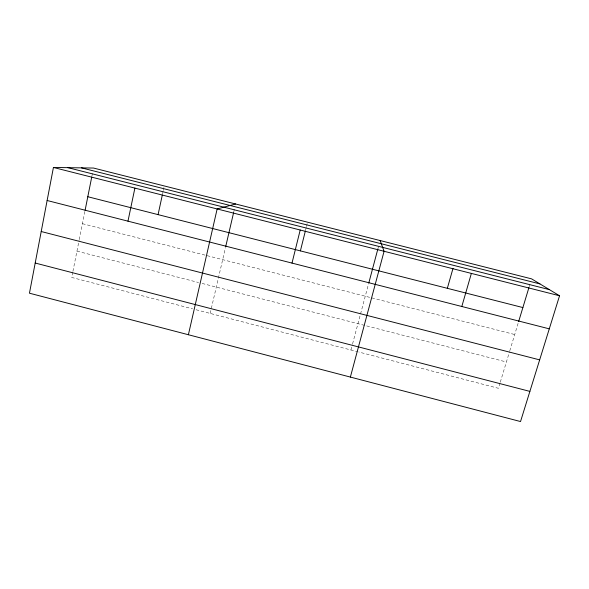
<?xml version="1.0" encoding="UTF-8"?>
<svg xmlns="http://www.w3.org/2000/svg" width="589" height="589" viewBox="0 0 589 589"><rect width="100%" height="100%" fill="white"/><g stroke="black" fill="none" stroke-linecap="round" stroke-linejoin="round"><path stroke-width="0.44" stroke-dasharray="2.94 2.21" d="M72.756 272.177L71.703 277.441L192.574 308.842M72.926 271.301L79.073 240.503M79.25 239.62L84.934 211.105M91.913 176.118L92.451 173.424M162.527 194.009L163.109 191.322M163.3 190.424L164.073 186.838M210.177 313.414L225.506 247.468M233.789 211.812L234.4 209.205M305.603 230.012L306.251 227.406M306.471 226.537L307.333 223.062M350.941 349.984L352.34 344.72M352.575 343.843L368.515 284.031M377.792 249.235L378.712 245.76M500.032 383.034L498.434 388.298L358.9 352.053M500.297 382.158L509.522 351.692M509.779 350.83L518.401 322.352M529.202 286.688L529.99 284.075M82.431 223.687L514.712 334.537M76.953 251.128L198.581 282.521M202.123 283.434L506.4 361.985M196.093 309.755L358.016 351.824"/><path stroke-width="0.88" d="M53.43 167.453L29.45 293.197L520.529 421.547L559.55 295.766L531.572 278.855L93.526 168.049L53.43 167.453L559.55 295.766M85.118 210.207L91.737 177.009M127.968 221.169L134.888 188.105M158.08 214.632L162.336 194.907M188.392 334.736L217.15 208.962L235.607 203.993M225.705 246.6L233.59 212.688M292.004 263.092L300.206 230.019M300.397 250.885L305.382 230.888M368.751 283.162L377.792 249.235M350.374 377.078L384.087 251.282L380.104 240.54M447.338 288.315L453.029 268.312M461.813 306.494L471.369 273.414M518.666 321.484L528.937 287.557M81.525 167.872L539.922 283.905M67.956 167.666L549.39 289.626M87.805 196.726L522.885 307.561M47.127 200.503L549.287 328.853M41.208 231.521L539.657 359.879M35.2 263.033L529.879 391.39"/></g></svg>
